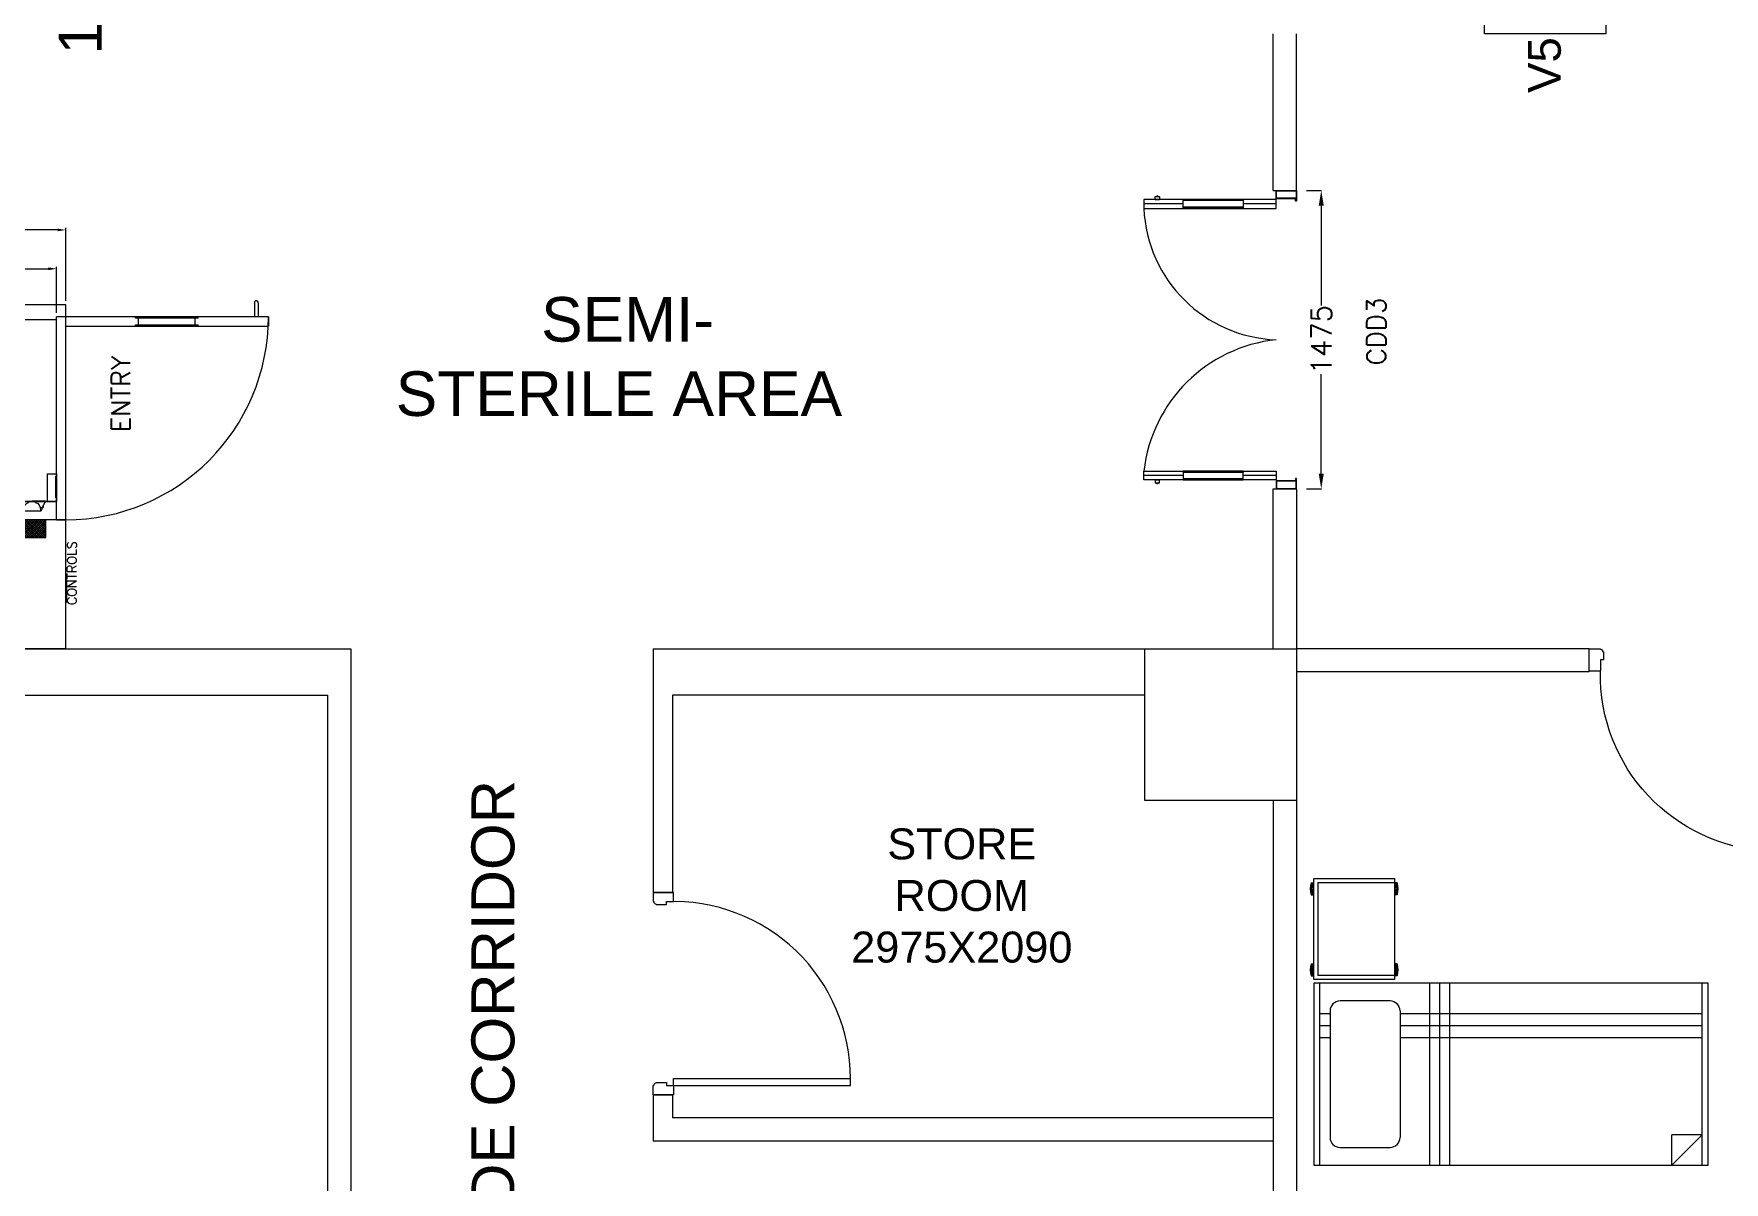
# Model space of a CAD drawing. Extents: x 3505867 to 4040009, y -660366 to -590408.
# Drawn here: x 3865733 to 3874091, y -608916 to -603238 of the extents above; entities that cross this region are included whole.
import ezdxf
from ezdxf.enums import TextEntityAlignment as Align

# ---------------------------------------------------------------- set-up
doc = ezdxf.new("R2010")
doc.units = 0
doc.header["$LTSCALE"] = 6
doc.header["$MEASUREMENT"] = 0
doc.layers.get('0').update_dxf_attribs({"linetype": 'CONTINUOUS', "lineweight": 0})
doc.layers.get('Defpoints').update_dxf_attribs({"linetype": 'CONTINUOUS', "lineweight": 0})
for name, color, linetype, lineweight in [('1200 Door', 144, 'CONTINUOUS', 0), ('AIR SHOWER', 7, 'CONTINUOUS', 0), ('COL', 5, 'CONTINUOUS', 0), ('DIM', 7, 'CONTINUOUS', 0), ('DOOR', 44, 'CONTINUOUS', 0), ('Double Leaf Door', 4, 'CONTINUOUS', 0), ('furniture', 33, 'CONTINUOUS', 0), ('JOINERY', 7, 'CONTINUOUS', 0), ('WALL', 10, 'CONTINUOUS', 0), ('Window', 161, 'CONTINUOUS', 0)]:
    doc.layers.add(name, color=color, linetype=linetype, lineweight=lineweight)
doc.styles.add('ARIAL', font='arial.ttf')
doc.styles.add('ROMANS', font='romans.shx')
doc.styles.get("Standard").update_dxf_attribs({"font": 'SIMPLEX'})
doc.dimstyles.new('AEPL1', dxfattribs={"dimtxt": 100, "dimasz": 75, "dimexe": 1.25, "dimexo": 50, "dimtad": 0, "dimdec": 0, "dimtxsty": 'ROMANS', "dimcen": 2.5, "dimclrd": 7, "dimclre": 7, "dimadec": 0, "dimazin": 0, "dimtfac": 1, "dimtdec": 0, "dimtmove": 0, "dimatfit": 3, "dimfxl": 1, "dimlwd": 0, "dimlwe": 0, "dimarcsym": 0})
doc.dimstyles.new('BIGDFD', dxfattribs={"dimtxt": 8, "dimasz": 4, "dimexe": 1, "dimexo": 2, "dimtad": 1, "dimlfac": 10, "dimtxsty": 'Standard', "dimcen": 2.5, "dimclrd": 5, "dimclre": 3, "dimclrt": 1, "dimadec": 0, "dimazin": 0, "dimtfac": 1, "dimtmove": 0, "dimatfit": 3, "dimfxl": 1, "dimarcsym": 0})
doc.dimstyles.new('BIGDFD$0', dxfattribs={"dimtxt": 8, "dimasz": 4, "dimexe": 1, "dimexo": 2, "dimtad": 1, "dimlfac": 10, "dimtxsty": 'Standard', "dimcen": 2.5, "dimclrd": 5, "dimclre": 3, "dimclrt": 1, "dimadec": 0, "dimazin": 0, "dimtfac": 1, "dimtmove": 0, "dimatfit": 3, "dimfxl": 1, "dimarcsym": 0})

# ---------------------------------------------------------------- blocks, each defined once
blk = doc.blocks.new('1000')
at = {"layer": 'DOOR'}
for p, q in [((0, -111.1, 0), (0, 0)), ((0, 0), (55.2, 0, 0)), ((944.8, 0, 0), (944.8, -2.5, 0)), ((1000, 0), (944.8, 0, 0)), ((1000, -111.1, 0), (1000, 0)), ((55.2, 0, 0), (55.2, -2.5, 0)), ((70.2, -55, 0), (55.2, -55, 0)), ((55.2, -55, 0), (55.2, -111.1, 0)), ((70.2, -15, 0), (67.7, -15, 0)), ((70.2, -15, 0), (70.2, -55, 0)), ((929.8, -15, 0), (929.8, -55, 0)), ((929.8, -15, 0), (932.3, -15, 0)), ((929.8, -55, 0), (944.8, -55, 0)), ((944.8, -55, 0), (944.7, -111.1, 0)), ((55.2, -111.1, 0), (0, -111.1, 0)), ((55.2, -111.1, 0), (55.2, -1000.6, 0)), ((111.3, -111.1, 0), (55.2, -111.1, 0)), ((111.3, -1000.6, 0), (111.3, -111.1, 0)), ((944.7, -111.1, 0), (1000, -111.1, 0)), ((55.2, -1000.6, 0), (111.3, -1000.6, 0))]:
    blk.add_line(p, q, dxfattribs=at)
for centre, start_param, end_param in [((55.2, -15, 0), 3.926897, 5.497693), ((944.8, -15, 0), -0.785492, 0.785304)]:
    blk.add_ellipse(centre, major_axis=(-8.84, 8.84, 0), ratio=1, start_param=start_param, end_param=end_param, dxfattribs=at)
at = {"layer": 'DOOR', "color": 145}
blk.add_ellipse((71.4, -128.1, 0), major_axis=(597.3, 637.4, 0), ratio=0.999944, start_param=3.940126, end_param=5.484659, dxfattribs=at)
blk = doc.blocks.new('A$C45A5314D')
at = {"layer": 'furniture', "color": 117, "ltscale": 0.75}
for p, q in [((-1962.2, 946.4), (-1950, 946.4)), ((-1962.2, 946.4), (-1962.2, 887.3)), ((-1962.2, 945.5), (-1950, 945.5)), ((-1962.2, 944.4), (-1950, 944.4)), ((-1962.2, 943.2), (-1950, 943.2)), ((-1962.2, 941.5), (-1950, 941.5)), ((-1962.2, 939.2), (-1950, 939.2)), ((-1962.2, 936.2), (-1950, 936.2)), ((-1962.2, 932), (-1950, 932)), ((-1962.2, 927.1), (-1950, 927.1)), ((-1962.2, 920.9), (-1950, 920.9)), ((-1950, 467.5), (-1950, 967.5)), ((-1950, 967.5), (-1550, 967.5)), ((-1930.3, 947.8), (-1930.3, 487.2)), ((-1930.3, 947.8), (-1550, 947.8)), ((-1550, 967.5), (-1550, 467.5)), ((-1537.8, 946.4), (-1550, 946.4)), ((-1537.8, 945.5), (-1550, 945.5)), ((-1537.8, 944.4), (-1550, 944.4)), ((-1537.8, 943.2), (-1550, 943.2)), ((-1537.8, 941.5), (-1550, 941.5)), ((-1537.8, 939.2), (-1550, 939.2)), ((-1537.8, 936.2), (-1550, 936.2)), ((-1537.8, 932), (-1550, 932)), ((-1537.8, 927.1), (-1550, 927.1)), ((-1537.8, 920.9), (-1550, 920.9)), ((-1537.8, 946.4), (-1537.8, 887.3)), ((-1962.2, 912.9), (-1950, 912.9)), ((-1962.2, 906.7), (-1950, 906.7)), ((-1962.2, 901.8), (-1950, 901.8)), ((-1962.2, 897.6), (-1950, 897.6)), ((-1962.2, 894.6), (-1950, 894.6)), ((-1962.2, 892.3), (-1950, 892.3)), ((-1962.2, 890.6), (-1950, 890.6)), ((-1962.2, 889.4), (-1950, 889.4)), ((-1962.2, 888.2), (-1950, 888.2)), ((-1962.2, 887.3), (-1950, 887.3)), ((-1537.8, 912.9), (-1550, 912.9)), ((-1537.8, 906.7), (-1550, 906.7)), ((-1537.8, 901.8), (-1550, 901.8)), ((-1537.8, 897.6), (-1550, 897.6)), ((-1537.8, 894.6), (-1550, 894.6)), ((-1537.8, 892.3), (-1550, 892.3)), ((-1537.8, 890.6), (-1550, 890.6)), ((-1537.8, 889.4), (-1550, 889.4)), ((-1537.8, 888.2), (-1550, 888.2)), ((-1537.8, 887.3), (-1550, 887.3)), ((-1962.2, 545.4), (-1950, 545.4)), ((-1962.2, 545.4), (-1962.2, 486.3)), ((-1962.2, 544.5), (-1950, 544.5)), ((-1962.2, 543.4), (-1950, 543.4)), ((-1962.2, 542.2), (-1950, 542.2)), ((-1962.2, 540.4), (-1950, 540.4)), ((-1962.2, 538.1), (-1950, 538.1)), ((-1962.2, 535.2), (-1950, 535.2)), ((-1962.2, 531), (-1950, 531)), ((-1962.2, 526.1), (-1950, 526.1)), ((-1962.2, 519.9), (-1950, 519.9)), ((-1962.2, 511.9), (-1950, 511.9)), ((-1962.2, 505.7), (-1950, 505.7)), ((-1537.8, 545.4), (-1550, 545.4)), ((-1537.8, 544.5), (-1550, 544.5)), ((-1537.8, 543.4), (-1550, 543.4)), ((-1537.8, 542.2), (-1550, 542.2)), ((-1537.8, 540.4), (-1550, 540.4)), ((-1537.8, 538.1), (-1550, 538.1)), ((-1537.8, 535.2), (-1550, 535.2)), ((-1537.8, 531), (-1550, 531)), ((-1537.8, 526.1), (-1550, 526.1)), ((-1537.8, 519.9), (-1550, 519.9)), ((-1537.8, 511.9), (-1550, 511.9)), ((-1537.8, 505.7), (-1550, 505.7)), ((-1537.8, 545.4), (-1537.8, 486.3)), ((-1962.2, 500.7), (-1950, 500.7)), ((-1962.2, 496.6), (-1950, 496.6)), ((-1962.2, 493.6), (-1950, 493.6)), ((-1962.2, 491.3), (-1950, 491.3)), ((-1962.2, 489.6), (-1950, 489.6)), ((-1962.2, 488.4), (-1950, 488.4)), ((-1962.2, 487.2), (-1950, 487.2)), ((-1962.2, 486.3), (-1950, 486.3)), ((-1962.2, 486.3), (-1950, 486.3)), ((-1550, 467.5), (-1950, 467.5)), ((-1550, 487.2), (-1930.3, 487.2)), ((-1537.8, 500.7), (-1550, 500.7)), ((-1537.8, 496.6), (-1550, 496.6)), ((-1537.8, 493.6), (-1550, 493.6)), ((-1537.8, 491.3), (-1550, 491.3)), ((-1537.8, 489.6), (-1550, 489.6)), ((-1537.8, 488.4), (-1550, 488.4)), ((-1537.8, 487.2), (-1550, 487.2)), ((-1537.8, 486.3), (-1550, 486.3))]:
    blk.add_line(p, q, dxfattribs=at)
at = {"layer": 'furniture', "color": 117}
for p, q in [((0, 450), (-1950, 450)), ((-1950, 450), (-1950, -450)), ((-1920.5, 450), (-1920.5, -450)), ((-1376.5, -450), (-1376.5, 450)), ((-1326.5, -450), (-1326.5, 450)), ((-1276.5, -450), (-1276.5, 450)), ((-29.5, -450), (-29.5, 450)), ((0, -450), (0, 450)), ((-1572.3, 361.9), (-1819.8, 361.9)), ((-1920.5, 300), (-1869, 300)), ((-1869, 312.7), (-1869, -312.7)), ((-1523.1, 312.7), (-1523.1, -312.7)), ((-1523.1, 300), (-29.5, 300)), ((-1920.5, 240.9), (-1869, 240.9)), ((-1920.5, 181.9), (-1869, 181.9)), ((-1523.1, 240.9), (-29.5, 240.9)), ((-1523.1, 181.9), (-29.5, 181.9)), ((-179.5, -450), (-29.5, -300)), ((-179.5, -450), (-179.5, -300)), ((-29.5, -300), (-179.5, -300)), ((-1819.8, -361.9), (-1572.3, -361.9)), ((-1950, -450), (0, -450))]:
    blk.add_line(p, q, dxfattribs=at)
at = {"layer": 'furniture', "color": 117, "ltscale": 0.75}
for centre, start, end in [((-1876, 916.9), 161.07537, 198.92466), ((-1624, 916.9), 341.07537, 18.92466), ((-1876, 515.9), 161.07537, 198.92466), ((-1624, 515.9), 341.07537, 18.92466)]:
    blk.add_arc(centre, 91.1, start, end, dxfattribs=at)
at = {"layer": 'furniture', "color": 117}
for centre, start, end in [((-1819.8, 312.7), 90.00001, 180.00001), ((-1572.3, 312.7), 0.00001, 90.00001), ((-1819.8, -312.7), 180.00001, 270.00001), ((-1572.3, -312.7), 270.00001, 0.00001)]:
    blk.add_arc(centre, 49.2, start, end, dxfattribs=at)
blk = doc.blocks.new('1800x80')
at = {"layer": 'Double Leaf Door'}
for points in [[(101770.4, -25417.9), (101775.3, -25417.9), (101775.3, -25121.4), (101770.4, -25121.4)], [(101814, -25121.4), (101809.1, -25121.4), (101809.1, -25417.9), (101814, -25417.9)], [(103113.4, -25121.4), (103118.4, -25121.4), (103118.4, -25417.9), (103113.4, -25417.9)], [(103157.1, -25417.9), (103152.1, -25417.9), (103152.1, -25121.4), (103157.1, -25121.4)]]:
    blk.add_hatch(color=6, dxfattribs=at).paths.add_polyline_path(points)
at = {"layer": 'Double Leaf Door', "color": 8}
for p, q in [((101756, -24985.1), (101756, -25003.1)), ((101770.4, -24983.1), (101758, -24983.1)), ((101770.4, -25581.8), (101770.4, -24927.6)), ((101770.4, -24927.6), (101814, -24927.6)), ((101770.4, -24983.1), (101770.4, -25005)), ((101792.2, -25121.4), (101792.2, -24927.6)), ((101814, -24927.6), (101814, -25581.8)), ((103157.1, -24927.6), (103113.4, -24927.6)), ((103113.4, -24927.6), (103113.4, -25581.8)), ((103135.3, -25121.4), (103135.3, -24927.6)), ((103157.1, -25581.8), (103157.1, -24927.6)), ((103157.1, -24983.1), (103169.5, -24983.1)), ((103157.1, -24983.1), (103157.1, -25005)), ((103171.5, -24985.1), (103171.5, -25003.1)), ((101758, -25005), (101770.4, -25005)), ((103169.5, -25005), (103157.1, -25005)), ((101792.2, -25581.8), (101792.2, -25417.9)), ((103135.3, -25581.8), (103135.3, -25417.9)), ((101726.2, -25581.8), (101726.2, -25681.8)), ((101766.4, -25581.8), (101726.2, -25581.8)), ((101728.2, -25583.8), (101728.2, -25679.8)), ((101764.4, -25583.8), (101728.2, -25583.8)), ((101764.4, -25678.9), (101764.4, -25583.8)), ((101766.4, -25676.9), (101766.4, -25581.8)), ((101814, -25581.8), (101770.4, -25581.8)), ((103113.4, -25581.8), (103157.1, -25581.8)), ((103161.1, -25676.9), (103161.1, -25581.8)), ((103161.1, -25581.8), (103201.2, -25581.8)), ((103163, -25678.9), (103163, -25583.8)), ((103163, -25583.8), (103199.3, -25583.8)), ((103199.3, -25583.8), (103199.3, -25679.8)), ((103201.2, -25581.8), (103201.2, -25681.8)), ((101726.2, -25681.8), (101766.4, -25681.8)), ((101728.2, -25679.8), (101766.4, -25679.8)), ((101776.3, -25678.9), (101764.4, -25678.9)), ((101778.3, -25676.9), (101766.4, -25676.9)), ((101766.4, -25679.8), (101776.3, -25679.8)), ((101766.4, -25681.8), (101778.3, -25681.8)), ((101776.3, -25679.8), (101776.3, -25678.9)), ((101778.3, -25681.8), (101778.3, -25676.9)), ((103149.1, -25681.8), (103149.1, -25676.9)), ((103149.1, -25676.9), (103161.1, -25676.9)), ((103161.1, -25681.8), (103149.1, -25681.8)), ((103151.1, -25679.8), (103151.1, -25678.9)), ((103151.1, -25678.9), (103163, -25678.9)), ((103161.1, -25679.8), (103151.1, -25679.8)), ((103199.3, -25679.8), (103161.1, -25679.8)), ((103201.2, -25681.8), (103161.1, -25681.8))]:
    blk.add_line(p, q, dxfattribs=at)
at = {"layer": 'Double Leaf Door', "color": 6}
for p, q in [((101814, -25121.4), (101770.4, -25121.4)), ((101770.4, -25121.4), (101770.4, -25417.9)), ((101775.3, -25417.9), (101775.3, -25121.4)), ((101809.1, -25417.9), (101809.1, -25121.4)), ((101814, -25417.9), (101814, -25121.4)), ((103113.4, -25417.9), (103113.4, -25121.4)), ((103113.4, -25121.4), (103157.1, -25121.4)), ((103118.4, -25417.9), (103118.4, -25121.4)), ((103152.1, -25417.9), (103152.1, -25121.4)), ((103157.1, -25121.4), (103157.1, -25417.9)), ((101770.4, -25417.9), (101814, -25417.9)), ((103157.1, -25417.9), (103113.4, -25417.9))]:
    blk.add_line(p, q, dxfattribs=at)
at = {"layer": 'Double Leaf Door', "color": 6, "ltscale": 100}
for p, q in [((101809.1, -25121.4), (101809.1, -25417.9)), ((103118.4, -25121.4), (103118.4, -25417.9))]:
    blk.add_line(p, q, dxfattribs=at)
at = {"layer": 'Double Leaf Door', "color": 6}
for points in [[(101770.4, -25121.4), (101770.4, -25417.9), (101775.3, -25417.9), (101775.3, -25121.4), (101770.4, -25121.4)], [(101814, -25121.4), (101814, -25417.9), (101809.1, -25417.9), (101809.1, -25121.4), (101814, -25121.4)], [(103113.4, -25121.4), (103113.4, -25417.9), (103118.4, -25417.9), (103118.4, -25121.4), (103113.4, -25121.4)], [(103157.1, -25121.4), (103157.1, -25417.9), (103152.1, -25417.9), (103152.1, -25121.4), (103157.1, -25121.4)]]:
    blk.add_lwpolyline(points, dxfattribs=at)
at = {"layer": 'Double Leaf Door', "ltscale": 5000}
for points in [[(101770.4, -25121.4), (101770.4, -25417.9), (101775.3, -25417.9), (101775.3, -25121.4), (101770.4, -25121.4)], [(103157.1, -25121.4), (103157.1, -25417.9), (103152.1, -25417.9), (103152.1, -25121.4), (103157.1, -25121.4)]]:
    blk.add_lwpolyline(points, dxfattribs=at)
at = {"layer": 'Double Leaf Door', "color": 8}
for centre, radius, start, end in [((101758, -24985.1), 1.98, 90, 180), ((101731.8, -25658.9), 736, 6.01421, 83.58626), ((103143.1, -25606.8), 679.9, 92.50464, 177.89489), ((103169.5, -24985.1), 1.98, 0, 90), ((101756, -24994.1), 3.72, 90, 270), ((101758, -25003.1), 1.98, 180, 270), ((103169.5, -25003.1), 1.98, 270, 0), ((103171.5, -24994.1), 3.72, 270, 90)]:
    blk.add_arc(centre, radius, start, end, dxfattribs=at)
blk = doc.blocks.new('*D608')
at = {"layer": 'Defpoints', "color": 0, "linetype": 'ByBlock', "transparency": 16777216}
for p in [(-15555, 9925.2), (-15432.3, 9925.2), (-15555, 8450.2)]:
    blk.add_point(p, dxfattribs=at)
at = {"layer": 'DIM', "color": 7, "linetype": 'ByBlock', "lineweight": 0, "transparency": 16777216}
for p, q in [((-15505, 9925.2), (-15431, 9925.2)), ((-15432.3, 9850.2), (-15432.3, 9357.3)), ((-15432.3, 8525.2), (-15432.3, 9018)), ((-15505, 8450.2), (-15431, 8450.2))]:
    blk.add_line(p, q, dxfattribs=at)
at = {"layer": 'DIM', "color": 7, "linetype": 'ByBlock', "transparency": 16777216}
for points in [[(-15444.8, 9850.2), (-15419.8, 9850.2), (-15432.3, 9925.2)], [(-15444.8, 8525.2), (-15419.8, 8525.2), (-15432.3, 8450.2)]]:
    blk.add_solid(points, dxfattribs=at)
at = {"layer": 'DIM', "color": 0, "linetype": 'ByBlock', "transparency": 16777216, "insert": (-15432.3, 9187.7), "char_height": 100, "attachment_point": 5, "rotation": 90, "style": 'ROMANS'}
blk.add_mtext('1475', dxfattribs=at)
blk = doc.blocks.new('*D19')
at = {"color": 3, "lineweight": -2, "transparency": 16777216}
for p, q in [((72.76, 197.74), (72.76, 215.65)), ((162.76, 197.74), (162.76, 215.65))]:
    blk.add_line(p, q, dxfattribs=at)
at = {"color": 5, "lineweight": -2, "transparency": 16777216}
blk.add_line((76.76, 214.65), (158.76, 214.65), dxfattribs=at)
at = {"color": 5, "transparency": 16777216}
for points in [[(76.76, 215.31), (76.76, 213.98), (72.76, 214.65)], [(158.76, 213.98), (158.76, 215.31), (162.76, 214.65)]]:
    blk.add_solid(points, dxfattribs=at)
at = {"layer": 'Defpoints', "color": 0, "transparency": 16777216}
for p in [(162.76, 214.65), (72.76, 195.74), (162.76, 195.74)]:
    blk.add_point(p, dxfattribs=at)
at = {"color": 1, "transparency": 16777216, "insert": (130.44, 219.36), "char_height": 8, "attachment_point": 5}
blk.add_mtext('W1:900', dxfattribs=at)
blk = doc.blocks.new('*D20')
at = {"color": 3, "lineweight": -2, "transparency": 16777216}
for p, q in [((0, 202.24), (0, 230.07)), ((170, 202.24), (170, 230.07))]:
    blk.add_line(p, q, dxfattribs=at)
at = {"color": 5, "lineweight": -2, "transparency": 16777216}
blk.add_line((166, 229.07), (4, 229.07), dxfattribs=at)
at = {"color": 5, "transparency": 16777216}
for points in [[(4, 229.74), (4, 228.4), (0, 229.07)], [(166, 228.4), (166, 229.74), (170, 229.07)]]:
    blk.add_solid(points, dxfattribs=at)
at = {"layer": 'Defpoints', "color": 0, "transparency": 16777216}
for p in [(0, 229.07), (0, 200.24), (170, 200.24)]:
    blk.add_point(p, dxfattribs=at)
at = {"color": 1, "transparency": 16777216, "insert": (115.34, 233.78), "char_height": 8, "attachment_point": 5}
blk.add_mtext('W:1700', dxfattribs=at)
blk = doc.blocks.new('nolllw new')
for p, q in [((-138.6, 13.9), (-138.1, 15.3)), ((-124.2, 15.9), (-137.1, 15.9)), ((-123.3, 15.4), (-107, -15.4)), ((-112.6, 13.9), (-2.6, 13.9)), ((8.1, 15.4), (-8.1, -15.4)), ((9, 15.9), (22, 15.9)), ((23.4, 13.9), (22.7, 15.9)), ((23.4, 13.9), (22.9, 15.3)), ((-100.3, -15.9), (-106.1, -15.9)), ((-14.9, -15.9), (-9, -15.9))]:
    blk.add_line(p, q)
at = {"color": 19}
for p, q in [((-124.2, 15.9), (-57.6, 15.9)), ((9, 15.9), (-57.6, 15.9)), ((-100.1, -34.1), (-15, -34.1))]:
    blk.add_line(p, q, dxfattribs=at)
at = {"color": 1}
for p, q in [((-74.6, 14.6), (-74.6, 10.7)), ((-40.6, 14.6), (-40.6, 10.7)), ((-100, -26.8), (-100, -34.1)), ((-15.1, -26.8), (-15.1, -34.1))]:
    blk.add_line(p, q, dxfattribs=at)
at = {"color": 3}
for p, q in [((-112.9, -4.5), (-112.9, -13.1)), ((-109.6, -16.1), (-109.9, -16.1)), ((-108.7, -16.7), (-100.8, -33.8)), ((-100.3, -34.1), (-100.1, -34.1)), ((-14.8, -34.1), (-15, -34.1)), ((-6.5, -16.7), (-14.4, -33.8)), ((-5.6, -16.1), (-5.3, -16.1)), ((-2.3, -4.5), (-2.3, -13.1))]:
    blk.add_line(p, q, dxfattribs=at)
for centre, radius, start, end in [((-137.1, 14.9), 1, 90, 159.38096), ((-124.2, 14.9), 1, 27.85965, 90), ((9, 14.9), 1, 90, 152.14035), ((22, 14.9), 1, 20.61904, 90), ((-106.1, -14.9), 1, 207.85965, 270), ((-100.3, -14.9), 1, 270, 343.32611), ((-60.8, -26.8), 40.2, 161.52124, 163.32611), ((-54.4, -26.8), 40.2, 16.67389, 18.47876), ((-14.9, -14.9), 1, 196.67389, 270), ((-9, -14.9), 1, 270, 332.14035)]:
    blk.add_arc(centre, radius, start, end)
at = {"color": 1}
for centre, radius, start, end in [((-60.8, -26.8), 39.2, 111.58911, 180), ((-75.6, 10.7), 1, 291.58911, 0), ((-74.2, 14.5), 0.396, 106.69839, 167.52754), ((-41, 14.5), 0.396, 12.47246, 73.30161), ((-39.6, 10.7), 1, 180, 248.41089), ((-54.4, -26.8), 39.2, 0, 68.41089)]:
    blk.add_arc(centre, radius, start, end, dxfattribs=at)
at = {"color": 3}
for centre, radius, start, end in [((-109.9, -13.1), 3, 180, 270), ((-109.6, -17.1), 1, 24.7129, 90), ((-100.3, -33.6), 0.5, 204.7129, 270), ((-14.8, -33.6), 0.5, 270, 335.2871), ((-5.6, -17.1), 1, 90, 155.2871), ((-5.3, -13.1), 3, 270, 0)]:
    blk.add_arc(centre, radius, start, end, dxfattribs=at)
blk = doc.blocks.new('*D22')
at = {"layer": 'AIR SHOWER', "color": 3, "lineweight": -2, "transparency": 16777216}
for p, q in [((172, 200.24), (208.02, 200.24)), ((172, 100.24), (208.02, 100.24))]:
    blk.add_line(p, q, dxfattribs=at)
at = {"layer": 'AIR SHOWER', "color": 5, "lineweight": -2, "transparency": 16777216}
blk.add_line((207.02, 104.24), (207.02, 196.24), dxfattribs=at)
at = {"layer": 'AIR SHOWER', "color": 5, "transparency": 16777216}
for points in [[(207.68, 196.24), (206.35, 196.24), (207.02, 200.24)], [(206.35, 104.24), (207.68, 104.24), (207.02, 100.24)]]:
    blk.add_solid(points, dxfattribs=at)
at = {"layer": 'Defpoints', "color": 0, "transparency": 16777216}
for p in [(170, 200.24), (207.02, 200.24), (170, 100.24)]:
    blk.add_point(p, dxfattribs=at)
at = {"layer": 'AIR SHOWER', "color": 1, "transparency": 16777216, "insert": (202.31, 155.27), "char_height": 8, "attachment_point": 5, "rotation": 90}
blk.add_mtext('D:1000', dxfattribs=at)
blk = doc.blocks.new('*D23')
at = {"layer": 'AIR SHOWER', "color": 3, "lineweight": -2, "transparency": 16777216}
for p, q in [((166, 195.74), (188.83, 195.74)), ((166, 104.74), (188.83, 104.74))]:
    blk.add_line(p, q, dxfattribs=at)
at = {"layer": 'AIR SHOWER', "color": 5, "lineweight": -2, "transparency": 16777216}
blk.add_line((187.83, 191.74), (187.83, 108.74), dxfattribs=at)
at = {"layer": 'AIR SHOWER', "color": 5, "transparency": 16777216}
for points in [[(188.5, 191.74), (187.17, 191.74), (187.83, 195.74)], [(187.17, 108.74), (188.5, 108.74), (187.83, 104.74)]]:
    blk.add_solid(points, dxfattribs=at)
at = {"layer": 'Defpoints', "color": 0, "transparency": 16777216}
for p in [(164, 195.74), (164, 104.74), (187.83, 104.74)]:
    blk.add_point(p, dxfattribs=at)
at = {"layer": 'AIR SHOWER', "color": 1, "transparency": 16777216, "insert": (183.12, 150.24), "char_height": 8, "attachment_point": 5, "rotation": 90}
blk.add_mtext('D1:910', dxfattribs=at)
blk = doc.blocks.new('A$C19B8274B')
at = {"layer": 'DOOR'}
for p, q in [((-45, 925), (-80, 925)), ((-80, 50), (-80, 925)), ((-45, 50), (-45, 925)), ((-45, 50), (-80, 50)), ((-955, -50), (-955, -47.5)), ((-940, -35), (-942.5, -35)), ((-60, -35), (-57.5, -35)), ((-45, -50), (-45, -47.5))]:
    blk.add_line(p, q, dxfattribs=at)
for points in [[(-940, 15), (-955, 15), (-955, 50), (-1000, 50), (-1000, -50), (-955, -50)], [(-940, -35), (-940, 15)], [(-60, 15), (-45, 15), (-45, 50), (0, 50), (0, -50), (-45, -50)], [(-60, -35), (-60, 15)]]:
    blk.add_lwpolyline(points, dxfattribs=at)
at = {"layer": 'DOOR', "color": 145}
blk.add_arc((-80, 50), 875, 90, 182.29244, dxfattribs=at)
at = {"layer": 'DOOR'}
for centre, start, end in [((-955, -35), 270, 0), ((-45, -35), 180, 270)]:
    blk.add_arc(centre, 12.5, start, end, dxfattribs=at)
blk = doc.blocks.new('AIR SHOWER')
at = {"layer": 'AIR SHOWER'}
h = blk.add_hatch(dxfattribs=at)
h.set_pattern_fill('ANSI37', color=256, scale=0.24, angle=180, style=0)
h.set_pattern_definition([(45, (-36516.70436, 5170.6153), (-0.538815367, 0.538815367), []), (135, (-36516.70436, 5170.6153), (-0.538815367, -0.538815367), [])])
h.paths.add_polyline_path([(63.7649, 110.1138), (54.9235, 110.1138), (54.9235, 189.8012), (63.7649, 189.8012)])
h = blk.add_hatch(dxfattribs=at)
h.set_pattern_fill('ANSI37', color=256, scale=0.24, angle=180, style=0)
h.set_pattern_definition([(45, (-52704.6564, 3586.6221), (-0.538815367, 0.538815367), []), (135, (-52704.6564, 3586.6221), (-0.538815367, -0.538815367), [])])
h.paths.add_polyline_path([(54.9235, 189.5272), (63.7649, 189.5272), (63.7649, 182.3028), (54.9235, 182.3028)])
for p, q in [((159.5, 200.2351), (159.5, 300.4701)), ((164, 300.4701), (159.5, 300.4701)), ((164, 300.4701), (164, 200.2351)), ((171.05, 295.4201), (164, 295.4201)), ((171.05, 293.5201), (164, 293.5201)), ((159.5, 265.8021), (160.1, 265.8021)), ((160.1, 234.8021), (160.1, 265.8021)), ((160.1, 264.3021), (163.4, 264.3021)), ((163.4, 265.8021), (163.4, 234.8021)), ((163.4, 265.8021), (164, 265.8021)), ((159.5, 234.8021), (160.1, 234.8021)), ((160.1, 236.3021), (163.4, 236.3021)), ((163.4, 234.8021), (164, 234.8021)), ((0, 100.2351), (0, 200.2351)), ((0, 200.2351), (170, 200.2351)), ((63.7649, 200.2351), (63.7649, 195.7351)), ((63.7649, 100.2351), (63.7649, 200.2351)), ((63.7649, 195.7351), (164, 195.7351)), ((72.7649, 195.7351), (164, 195.7351)), ((72.7649, 195.7351), (72.7649, 104.7351)), ((162.7649, 195.7351), (162.7649, 104.7351)), ((162.7649, 195.7351), (162.7649, 104.7351)), ((164, 200.2351), (164, 195.7351)), ((170, 100.2351), (170, 200.2351)), ((170, 100.2351), (170, 200.2351)), ((54.9235, 165.7555), (36.841, 131.8309)), ((54.9235, 131.8309), (36.841, 165.7555)), ((63.7649, 104.7351), (164, 104.7351)), ((63.7649, 104.7351), (63.7649, 100.2351)), ((164, 100.2351), (164, 104.7351)), ((0, 100.2351), (170, 100.2351)), ((159.5, 100.2351), (159.5, 0)), ((164, 0), (164, 100.2351)), ((159.5, 65.6681), (160.1, 65.6681)), ((160.1, 65.6681), (160.1, 34.6681)), ((160.1, 64.1681), (163.4, 64.1681)), ((163.4, 34.6681), (163.4, 65.6681)), ((163.4, 65.6681), (164, 65.6681)), ((159.5, 34.6681), (160.1, 34.6681)), ((160.1, 36.1681), (163.4, 36.1681)), ((163.4, 34.6681), (164, 34.6681)), ((164, 0), (159.5, 0)), ((171.05, 6.95), (164, 6.95)), ((171.05, 5.05), (164, 5.05))]:
    blk.add_line(p, q, dxfattribs=at)
for points in [[(86.4277, 195.7351), (72.7649, 195.7351), (72.7649, 191.2865), (86.4277, 191.2865)], [(74.6432, 195.334), (85.2425, 195.334), (85.2425, 195.7351), (74.6432, 195.7351)], [(63.7649, 190.0987), (54.9235, 190.0987), (54.9235, 110.1138), (63.7649, 110.1138)], [(36.841, 162.4912), (13.6037, 162.4912), (13.6037, 133.8537), (36.841, 133.8537)], [(54.9235, 165.7555), (36.841, 165.7555), (36.841, 131.8309), (54.9235, 131.8309)], [(86.4277, 104.7351), (72.7649, 104.7351), (72.7649, 109.1836), (86.4277, 109.1836)], [(74.6432, 105.1361), (85.2425, 105.1361), (85.2425, 104.7351), (74.6432, 104.7351)], [(22.7846, 100.2351), (32.79, 100.2351), (32.79, 100.2351), (22.7846, 100.2351)], [(22.7846, 100.2351), (34.2228, 100.2351), (34.2228, 99.8821), (22.7846, 99.8821)], [(38.3459, 100.2351), (39.8996, 100.2351), (39.8996, 99.8823), (38.3459, 99.8823)]]:
    blk.add_lwpolyline(points, close=True, dxfattribs=at)
at = {"layer": 'AIR SHOWER', "color": 19, "lineweight": 0}
for centre, start, end in [((164, 200.2351), 90, 180), ((164, 100.2351), 180, 270)]:
    blk.add_arc(centre, 100.2351, start, end, dxfattribs=at)
at = {"layer": 'AIR SHOWER'}
for centre in [(171.05, 294.4701), (171.05, 6)]:
    blk.add_arc(centre, 0.95, 270, 90, dxfattribs=at)
at = {"layer": 'AIR SHOWER', "xscale": -0.1, "yscale": 0.1, "zscale": 0.1}
for p, rotation in [((164.3039, 177.8504), 89.99999999999997), ((71.3723, 172.6198), 269.9999999999856), ((164.3039, 127.8504), 89.99999999999997), ((71.3723, 122.6198), 269.9999999999856)]:
    blk.add_blockref('nolllw new', p, dxfattribs=dict(at, rotation=rotation))
at = {"layer": 'AIR SHOWER'}
for s, height, p in [('EXIT', 9.14932, (105.2922, 244.8428)), ('AIR SHOWER', 9.14932, (82.7486, 148.4504)), ('BLOWER', 4.57466, (21.8029, 145.8279)), ('CONTROLS', 4.57466, (21.5589, 94.8755)), ('ENTRY', 9.14932, (107.2005, 68.4017))]:
    blk.add_text(s, height=height, dxfattribs=at).set_placement(p)
for base, p1, p2, angle, text, dimstyle, picture, middle in [((0, 229.071), (170, 200.2351), (0, 200.2351), 180, 'W:1700', 'BIGDFD', '*D20', (115.3408, 229.071)), ((162.7649, 214.648), (72.7649, 195.7351), (162.7649, 195.7351), 180, 'W1:900', 'BIGDFD', '*D19', (130.4357, 214.648)), ((207.0183, 200.2351), (170, 100.2351), (170, 200.2351), 90, 'D:<>', 'BIGDFD$0', '*D22', (207.0183, 155.2726))]:
    dim = blk.add_linear_dim(base=base, p1=p1, p2=p2, angle=angle, text=text, dimstyle=dimstyle, dxfattribs=at)
    dim.commit()
    dim.dimension.update_dxf_attribs({"geometry": picture, "text_midpoint": middle, "dimtype": 128})
dim = blk.add_linear_dim(base=(187.8331, 104.7351), p1=(164, 195.7351), p2=(164, 104.7351), angle=90, text='D1:<>', dimstyle='BIGDFD$0', dxfattribs=at)
dim.commit()
dim.dimension.update_dxf_attribs({"geometry": '*D23', "text_midpoint": (183.1235, 150.2351)})
blk = doc.blocks.new('CIVIL IVF')
at = {"layer": 'COL', "color": 8}
blk.add_lwpolyline([(-16305, 7660.2), (-15555, 7660.2), (-15555, 6910.2), (-16305, 6910.2)], close=True, dxfattribs=at)
at = {"layer": 'WALL', "color": 8, "linetype": 'ByBlock'}
for p, q in [((-15670, 9925.2), (-15670, 10700.2)), ((-15555, 9925.2), (-15555, 10700.2)), ((-15670, 7660.2), (-15670, 8450.2)), ((-15555, 8450.2), (-15555, 7660.2)), ((-22265, 7660.2), (-20230, 7660.2)), ((-20230, 7660.2), (-20230, 2955.2)), ((-18735, 7660.2), (-16305, 7660.2)), ((-14107.6, 7660.2, 0), (-15555, 7660.2)), ((-14107.6, 7545.2, 0), (-14107.6, 7660.2, 0)), ((-14107.6, 7545.2, 0), (-15555, 7545.2)), ((-22265, 7430.2), (-20345, 7430.2)), ((-20345, 7430.2), (-20345, 985.2)), ((-16305, 7430.2), (-18640, 7430.2)), ((-15670, 6910.2), (-15670, 2955.2)), ((-15555, 6910.2), (-15555, 2300.2)), ((-18735, 6455.2), (-18640, 6455.2)), ((-18735, 5455.2), (-18735, 5225.2)), ((-18735, 5455.2), (-18640, 5455.2)), ((-18640, 5455.2), (-18640, 5340.2)), ((-15670, 5340.2), (-18640, 5340.2)), ((-15670, 5225.2), (-18735, 5225.2))]:
    blk.add_line(p, q, dxfattribs=at)
at = {"layer": 'WALL', "color": 8, "lineweight": 0}
for p, q in [((-15670, 9925.2), (-15555, 9925.2)), ((-15670, 8450.2), (-15555, 8450.2)), ((-18735, 7660.2), (-18735, 6455.2)), ((-18640, 7430.2), (-18640, 6455.2))]:
    blk.add_line(p, q, dxfattribs=at)
at = {"layer": 'Window', "color": 8, "linetype": 'Continuous', "elevation": 0}
blk.add_lwpolyline([(-14624.9, 10700.2), (-14624.9, 10815.2), (-14024.9, 10815.2), (-14024.9, 10700.2)], close=True, dxfattribs=at)
at = {"layer": 'AIR SHOWER', "color": 8, "xscale": 10, "yscale": 10, "zscale": 10, "rotation": 90}
blk.add_blockref('AIR SHOWER', (-20637.6, 7660.2), dxfattribs=at)
at = {"layer": 'DOOR', "color": 8, "linetype": 'Continuous', "xscale": -1, "rotation": 359.9999867131476}
blk.add_blockref('1000', (-13107.6, 7660.2, 0), dxfattribs=at)
at = {"layer": 'DOOR', "color": 8, "linetype": 'Continuous', "rotation": 270}
blk.add_blockref('A$C19B8274B', (-18685, 5455.2), dxfattribs=at)
at = {"layer": 'Double Leaf Door', "color": 8, "rotation": 90}
blk.add_blockref('1800x80', (-41236.8, -93276.1), dxfattribs=at)
at = {"layer": 'furniture', "color": 8, "linetype": 'Continuous', "rotation": 1.312676974619593e-05}
blk.add_blockref('A$C45A5314D', (-13519.6, 5556.6), dxfattribs=at)
at = {"layer": '1200 Door', "color": 8, "linetype": 'ByBlock', "style": 'ROMANS'}
blk.add_text('CDD3', height=94.18, rotation=90, dxfattribs=at).set_placement((-15113.1, 9061.1, -35804.4))
at = {"layer": 'DIM', "color": 8, "style": 'ARIAL'}
for s, p in [('1200 WIDE CORRIDOR', (-21398.3, 12206)), ('1500 WIDE CORRIDOR', (-19357.7, 5403))]:
    blk.add_text(s, height=212.5, rotation=90, dxfattribs=at).set_placement(p, align=Align.BOTTOM_CENTER)
at = {"layer": 'DIM', "color": 8, "insert": (-17209.4, 6439), "char_height": 153, "width": 1198.956, "attachment_point": 5, "style": 'ARIAL'}
blk.add_mtext('STORE ROOM\\P2975X2090', dxfattribs=at)
at = {"layer": 'JOINERY', "color": 8, "style": 'ARIAL', "width": 1}
blk.add_text('V5', height=161.2, rotation=90, dxfattribs=at).set_placement((-14248.1, 10408, -101230.8))
at = {"layer": 'WALL', "color": 8, "linetype": 'Continuous', "insert": (-18904.7, 9103.3), "char_height": 220.414, "width": 4941.395, "attachment_point": 5, "style": 'ARIAL'}
blk.add_mtext(' SEMI-\\PSTERILE AREA', dxfattribs=at)
at = {"layer": 'DIM', "color": 8, "linetype": 'ByBlock'}
dim = blk.add_linear_dim(base=(-15432.3, 9925.2), p1=(-15555, 8450.2), p2=(-15555, 9925.2), angle=90, dimstyle='AEPL1', dxfattribs=at)
dim.commit()
dim.dimension.update_dxf_attribs({"geometry": '*D608', "text_midpoint": (-15432.3, 9187.7)})

msp = doc.modelspace()

# ---------------------------------------------------------------- block references
at = {"linetype": 'ByBlock'}
msp.add_blockref('CIVIL IVF', (3887530.8, -613938.4), dxfattribs=at)

doc.saveas('drawing.dxf')
